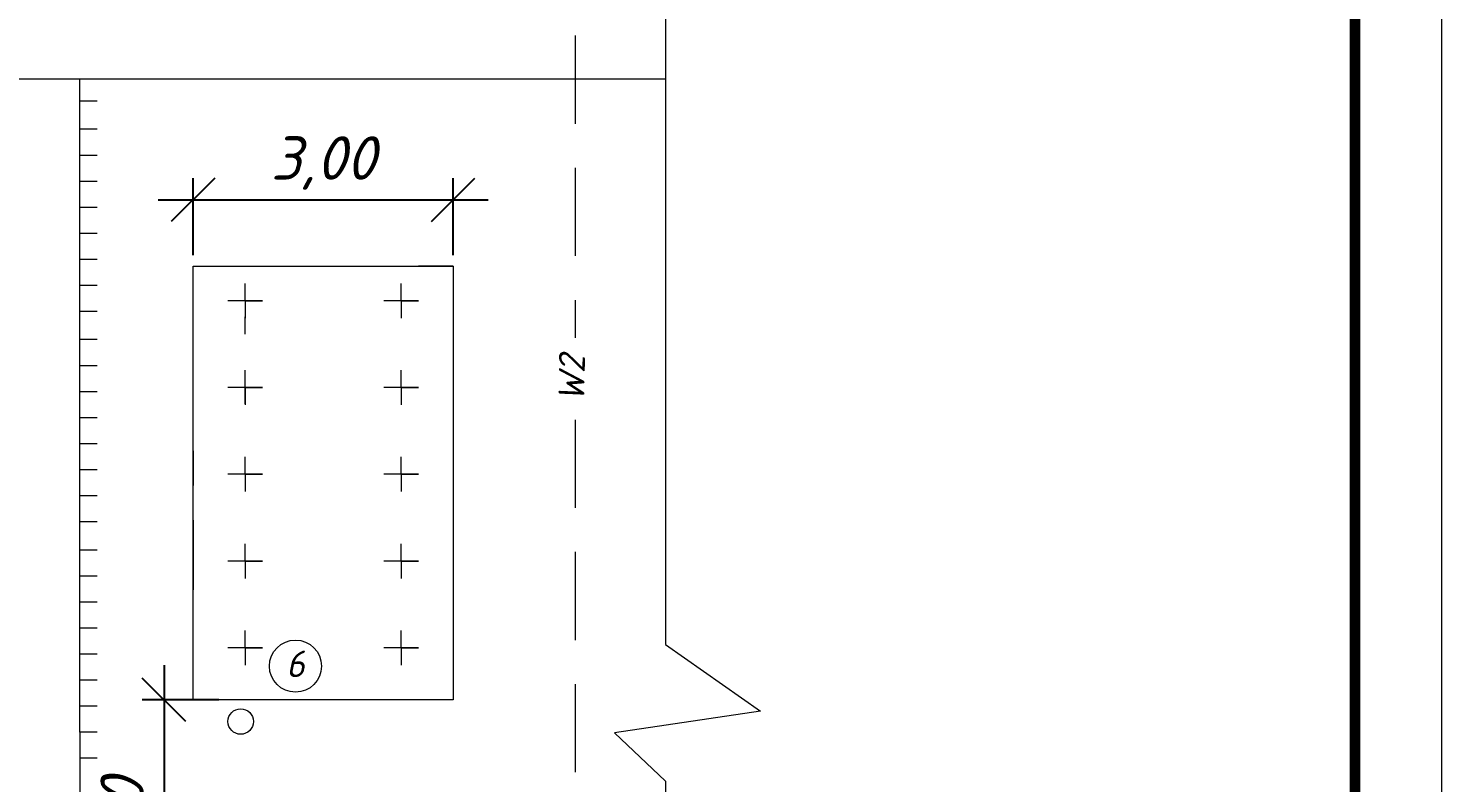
# Model space of a CAD drawing. Header units: millimetres. Extents: x 27137 to 30937, y -4667 to -569.
# Drawn here: x 29086.9 to 29168.4, y -4011.9 to -3968.4 of the extents above; entities that cross this region are included whole.
import ezdxf

# ---------------------------------------------------------------- set-up
doc = ezdxf.new("R2010")
doc.units = ezdxf.units.MM
doc.header["$LTSCALE"] = 0.4
doc.linetypes.add('штриховаяX2', pattern=[38.1, 25.4, -12.7])
doc.styles.add('Isocpeur', font='isocpeui.ttf', dxfattribs={"height": 2.5})
doc.styles.get("Standard").update_dxf_attribs({"font": 'isocpeui.ttf', "height": 2.5})
doc.dimstyles.new('06', dxfattribs={"dimtxt": 2.5, "dimasz": 2.5, "dimexe": 1.25, "dimexo": 0.625, "dimtad": 1, "dimdec": 0, "dimlfac": 200, "dimtxsty": 'Standard', "dimblk": 'OBLIQUE', "dimcen": 2.5, "dimdle": 2, "dimadec": 0, "dimazin": 0, "dimtfac": 1, "dimtdec": 0, "dimtmove": 0, "dimatfit": 3, "dimldrblk": 'OBLIQUE', "dimfxl": 1, "dimarcsym": 0})

# ---------------------------------------------------------------- blocks, each defined once
blk = doc.blocks.new('_Oblique')
at = {"color": 0, "linetype": 'ByBlock', "lineweight": -2}
blk.add_line((-0.5, -0.5), (0.5, 0.5), dxfattribs=at)
blk = doc.blocks.new('*D263')
at = {"color": 0, "lineweight": -2, "transparency": 16777216}
for p, q in [((29094.748, -4005.14), (29094.748, -4024.153)), ((29097.91, -4007.14), (29093.498, -4007.14)), ((29097.91, -4022.153), (29093.498, -4022.153))]:
    blk.add_line(p, q, dxfattribs=at)
at = {"layer": 'Defpoints', "color": 0, "transparency": 16777216}
for p in [(29098.535, -4007.14), (29094.748, -4022.153), (29098.535, -4022.153)]:
    blk.add_point(p, dxfattribs=at)
at = {"color": 0, "lineweight": -2, "transparency": 16777216, "xscale": 2.5, "yscale": 2.5, "zscale": 2.5}
for p, rotation in [((29094.748, -4007.14), 90), ((29094.748, -4022.153), 270)]:
    blk.add_blockref('_Oblique', p, dxfattribs=dict(at, rotation=rotation))
at = {"color": 0, "lineweight": 15, "transparency": 16777216, "insert": (29092.623, -4014.647), "char_height": 2.5, "attachment_point": 5, "rotation": 90, "style": 'Isocpeur'}
blk.add_mtext('3,00', dxfattribs=at)
blk = doc.blocks.new('*D333')
at = {"color": 0, "lineweight": -2, "transparency": 16777216}
for p, q in [((29096.419, -3981.515), (29096.419, -3977.075)), ((29111.419, -3981.515), (29111.419, -3977.075)), ((29094.419, -3978.325), (29113.419, -3978.325))]:
    blk.add_line(p, q, dxfattribs=at)
at = {"layer": 'Defpoints', "color": 0, "transparency": 16777216}
for p in [(29111.419, -3978.325), (29096.419, -3982.14), (29111.419, -3982.14)]:
    blk.add_point(p, dxfattribs=at)
at = {"color": 0, "lineweight": -2, "transparency": 16777216, "xscale": 2.5, "yscale": 2.5, "zscale": 2.5, "rotation": 180}
blk.add_blockref('_Oblique', (29096.419, -3978.325), dxfattribs=at)
at = {"color": 0, "lineweight": -2, "transparency": 16777216, "xscale": 2.5, "yscale": 2.5, "zscale": 2.5}
blk.add_blockref('_Oblique', (29111.419, -3978.325), dxfattribs=at)
at = {"color": 0, "lineweight": 15, "transparency": 16777216, "insert": (29103.919, -3976.2), "char_height": 2.5, "attachment_point": 5, "style": 'Isocpeur'}
blk.add_mtext('3,00', dxfattribs=at)

msp = doc.modelspace()

# ---------------------------------------------------------------- linework, layer by layer
at = {"lineweight": 15}
for p, q in [((29123.6429, -3956.4985), (29123.6439, -4003.9529)), ((29123.6432, -3971.3649), (29023.2072, -3971.3671)), ((29090.8982, -3972.6319), (29089.8982, -3972.6319)), ((29090.8982, -3972.6319), (29089.8982, -3972.6319)), ((29090.8982, -3972.6319), (29089.8982, -3972.6319)), ((29090.8982, -3972.6319), (29089.8982, -3972.6319)), ((29090.8982, -3972.6319), (29089.8982, -3972.6319)), ((29090.8982, -3972.6319), (29089.8982, -3972.6319)), ((29090.8982, -3972.6319), (29089.8982, -3972.6319)), ((29090.8982, -3972.6319), (29089.8982, -3972.6319)), ((29090.8982, -3972.6319), (29089.8982, -3972.6319)), ((29090.8982, -3972.6319), (29089.8982, -3972.6319)), ((29090.8982, -3972.6319), (29089.8982, -3972.6319)), ((29090.8982, -3972.6319), (29089.8982, -3972.6319)), ((29090.8982, -3972.6319), (29089.8982, -3972.6319)), ((29090.8982, -3972.6319), (29089.8982, -3972.6319)), ((29090.8982, -3972.6319), (29089.8982, -3972.6319)), ((29090.8982, -3972.6319), (29089.8982, -3972.6319)), ((29090.8982, -3972.6319), (29089.8982, -3972.6319)), ((29090.8982, -3972.6319), (29089.8982, -3972.6319)), ((29090.8982, -3972.6319), (29089.8982, -3972.6319)), ((29090.8982, -3972.6319), (29089.8982, -3972.6319)), ((29090.8982, -3972.6319), (29089.8982, -3972.6319)), ((29090.8982, -3972.6319), (29089.8982, -3972.6319)), ((29090.8982, -3972.6319), (29089.8982, -3972.6319)), ((29090.8982, -3972.6319), (29089.8982, -3972.6319)), ((29090.8982, -3972.6319), (29089.8982, -3972.6319)), ((29090.8982, -3974.2557), (29089.8982, -3974.2557)), ((29090.8982, -3974.2557), (29089.8982, -3974.2557)), ((29090.8982, -3974.2557), (29089.8982, -3974.2557)), ((29090.8982, -3974.2557), (29089.8982, -3974.2557)), ((29090.8982, -3974.2557), (29089.8982, -3974.2557)), ((29090.8982, -3974.2557), (29089.8982, -3974.2557)), ((29090.8982, -3974.2557), (29089.8982, -3974.2557)), ((29090.8982, -3974.2557), (29089.8982, -3974.2557)), ((29090.8982, -3974.2557), (29089.8982, -3974.2557)), ((29090.8982, -3974.2557), (29089.8982, -3974.2557)), ((29090.8982, -3974.2557), (29089.8982, -3974.2557)), ((29090.8982, -3974.2557), (29089.8982, -3974.2557)), ((29090.8982, -3974.2557), (29089.8982, -3974.2557)), ((29090.8982, -3974.2557), (29089.8982, -3974.2557)), ((29090.8982, -3974.2557), (29089.8982, -3974.2557)), ((29090.8982, -3974.2557), (29089.8982, -3974.2557)), ((29090.8982, -3974.2557), (29089.8982, -3974.2557)), ((29090.8982, -3974.2557), (29089.8982, -3974.2557)), ((29090.8982, -3974.2557), (29089.8982, -3974.2557)), ((29090.8982, -3974.2557), (29089.8982, -3974.2557)), ((29090.8982, -3974.2557), (29089.8982, -3974.2557)), ((29090.8982, -3974.2557), (29089.8982, -3974.2557)), ((29090.8982, -3974.2557), (29089.8982, -3974.2557)), ((29090.8982, -3974.2557), (29089.8982, -3974.2557)), ((29090.8982, -3974.2557), (29089.8982, -3974.2557)), ((29090.8982, -3975.7557), (29089.8982, -3975.7557)), ((29090.8982, -3975.7557), (29089.8982, -3975.7557)), ((29090.8982, -3975.7557), (29089.8982, -3975.7557)), ((29090.8982, -3975.7557), (29089.8982, -3975.7557)), ((29090.8982, -3975.7557), (29089.8982, -3975.7557)), ((29090.8982, -3975.7557), (29089.8982, -3975.7557)), ((29090.8982, -3975.7557), (29089.8982, -3975.7557)), ((29090.8982, -3975.7557), (29089.8982, -3975.7557)), ((29090.8982, -3975.7557), (29089.8982, -3975.7557)), ((29090.8982, -3975.7557), (29089.8982, -3975.7557)), ((29090.8982, -3975.7557), (29089.8982, -3975.7557)), ((29090.8982, -3975.7557), (29089.8982, -3975.7557)), ((29090.8982, -3975.7557), (29089.8982, -3975.7557)), ((29090.8982, -3975.7557), (29089.8982, -3975.7557)), ((29090.8982, -3975.7557), (29089.8982, -3975.7557)), ((29090.8982, -3975.7557), (29089.8982, -3975.7557)), ((29090.8982, -3975.7557), (29089.8982, -3975.7557)), ((29090.8982, -3977.2557), (29089.8982, -3977.2557)), ((29090.8982, -3977.2557), (29089.8982, -3977.2557)), ((29090.8982, -3977.2557), (29089.8982, -3977.2557)), ((29090.8982, -3977.2557), (29089.8982, -3977.2557)), ((29090.8982, -3977.2557), (29089.8982, -3977.2557)), ((29090.8982, -3977.2557), (29089.8982, -3977.2557)), ((29090.8982, -3977.2557), (29089.8982, -3977.2557)), ((29090.8982, -3977.2557), (29089.8982, -3977.2557)), ((29090.8982, -3977.2557), (29089.8982, -3977.2557)), ((29090.8982, -3977.2557), (29089.8982, -3977.2557)), ((29090.8982, -3977.2557), (29089.8982, -3977.2557)), ((29090.8982, -3978.7557), (29089.8982, -3978.7557)), ((29090.8982, -3978.7557), (29089.8982, -3978.7557)), ((29090.8982, -3978.7557), (29089.8982, -3978.7557)), ((29090.8982, -3978.7557), (29089.8982, -3978.7557)), ((29090.8982, -3978.7557), (29089.8982, -3978.7557)), ((29090.8982, -3978.7557), (29089.8982, -3978.7557)), ((29090.8982, -3978.7557), (29089.8982, -3978.7557)), ((29090.8982, -3978.7557), (29089.8982, -3978.7557)), ((29090.8982, -3978.7557), (29089.8982, -3978.7557)), ((29090.8982, -3978.7557), (29089.8982, -3978.7557)), ((29090.8982, -3978.7557), (29089.8982, -3978.7557)), ((29090.8982, -3978.7557), (29089.8982, -3978.7557)), ((29090.8982, -3978.7557), (29089.8982, -3978.7557)), ((29090.8982, -3980.2557), (29089.8982, -3980.2557)), ((29090.8982, -3980.2557), (29089.8982, -3980.2557)), ((29090.8982, -3980.2557), (29089.8982, -3980.2557)), ((29090.8982, -3980.2557), (29089.8982, -3980.2557)), ((29090.8982, -3980.2557), (29089.8982, -3980.2557)), ((29090.8982, -3980.2557), (29089.8982, -3980.2557)), ((29090.8982, -3980.2557), (29089.8982, -3980.2557)), ((29090.8982, -3980.2557), (29089.8982, -3980.2557)), ((29090.8982, -3980.2557), (29089.8982, -3980.2557)), ((29090.8982, -3980.2557), (29089.8982, -3980.2557)), ((29090.8982, -3980.2557), (29089.8982, -3980.2557)), ((29090.8982, -3980.2557), (29089.8982, -3980.2557)), ((29090.8982, -3980.2557), (29089.8982, -3980.2557)), ((29090.8982, -3980.2557), (29089.8982, -3980.2557)), ((29090.8982, -3980.2557), (29089.8982, -3980.2557)), ((29090.8982, -3980.2557), (29089.8982, -3980.2557)), ((29090.8982, -3980.2557), (29089.8982, -3980.2557)), ((29090.8982, -3981.7557), (29089.8982, -3981.7557)), ((29090.8982, -3981.7557), (29089.8982, -3981.7557)), ((29090.8982, -3981.7557), (29089.8982, -3981.7557)), ((29090.8982, -3981.7557), (29089.8982, -3981.7557)), ((29090.8982, -3981.7557), (29089.8982, -3981.7557)), ((29090.8982, -3981.7557), (29089.8982, -3981.7557)), ((29090.8982, -3981.7557), (29089.8982, -3981.7557)), ((29090.8982, -3981.7557), (29089.8982, -3981.7557)), ((29090.8982, -3981.7557), (29089.8982, -3981.7557)), ((29090.8982, -3981.7557), (29089.8982, -3981.7557)), ((29090.8982, -3981.7557), (29089.8982, -3981.7557)), ((29096.419, -4007.1404), (29096.419, -3982.1404)), ((29096.419, -3982.1404), (29111.419, -3982.1404)), ((29096.419, -4007.1404), (29096.419, -3982.1404)), ((29096.419, -3982.1404), (29111.419, -3982.1404)), ((29111.419, -3982.1404), (29109.419, -3982.1404)), ((29111.419, -3982.1404), (29111.419, -4007.1404)), ((29111.419, -3982.1404), (29111.419, -4007.1404)), ((29090.8982, -3983.2557), (29089.8982, -3983.2557)), ((29090.8982, -3983.2557), (29089.8982, -3983.2557)), ((29090.8982, -3983.2557), (29089.8982, -3983.2557)), ((29090.8982, -3983.2557), (29089.8982, -3983.2557)), ((29090.8982, -3983.2557), (29089.8982, -3983.2557)), ((29090.8982, -3983.2557), (29089.8982, -3983.2557)), ((29090.8982, -3983.2557), (29089.8982, -3983.2557)), ((29090.8982, -3983.2557), (29089.8982, -3983.2557)), ((29090.8982, -3983.2557), (29089.8982, -3983.2557)), ((29090.8982, -3983.2557), (29089.8982, -3983.2557)), ((29090.8982, -3983.2557), (29089.8982, -3983.2557)), ((29090.8982, -3983.2557), (29089.8982, -3983.2557)), ((29090.8982, -3983.2557), (29089.8982, -3983.2557)), ((29090.8982, -3983.2557), (29089.8982, -3983.2557)), ((29090.8982, -3983.2557), (29089.8982, -3983.2557)), ((29090.8982, -3983.2557), (29089.8982, -3983.2557)), ((29090.8982, -3983.2557), (29089.8982, -3983.2557)), ((29090.8982, -3983.2557), (29089.8982, -3983.2557)), ((29090.8982, -3983.2557), (29089.8982, -3983.2557)), ((29090.8982, -3983.2557), (29089.8982, -3983.2557)), ((29090.8982, -3983.2557), (29089.8982, -3983.2557)), ((29099.419, -3984.1404), (29099.419, -3983.1404)), ((29108.419, -3984.1404), (29108.419, -3983.1404)), ((29090.8982, -3984.7557), (29089.8982, -3984.7557)), ((29090.8982, -3984.7557), (29089.8982, -3984.7557)), ((29090.8982, -3984.7557), (29089.8982, -3984.7557)), ((29090.8982, -3984.7557), (29089.8982, -3984.7557)), ((29090.8982, -3984.7557), (29089.8982, -3984.7557)), ((29090.8982, -3984.7557), (29089.8982, -3984.7557)), ((29090.8982, -3984.7557), (29089.8982, -3984.7557)), ((29090.8982, -3984.7557), (29089.8982, -3984.7557)), ((29090.8982, -3984.7557), (29089.8982, -3984.7557)), ((29090.8982, -3984.7557), (29089.8982, -3984.7557)), ((29090.8982, -3984.7557), (29089.8982, -3984.7557)), ((29090.8982, -3984.7557), (29089.8982, -3984.7557)), ((29090.8982, -3984.7557), (29089.8982, -3984.7557)), ((29090.8982, -3984.7557), (29089.8982, -3984.7557)), ((29090.8982, -3984.7557), (29089.8982, -3984.7557)), ((29090.8982, -3984.7557), (29089.8982, -3984.7557)), ((29090.8982, -3984.7557), (29089.8982, -3984.7557)), ((29090.8982, -3984.7557), (29089.8982, -3984.7557)), ((29090.8982, -3984.7557), (29089.8982, -3984.7557)), ((29090.8982, -3984.7557), (29089.8982, -3984.7557)), ((29090.8982, -3984.7557), (29089.8982, -3984.7557)), ((29090.8982, -3984.7557), (29089.8982, -3984.7557)), ((29090.8982, -3984.7557), (29089.8982, -3984.7557)), ((29090.8982, -3984.7557), (29089.8982, -3984.7557)), ((29090.8982, -3984.7557), (29089.8982, -3984.7557)), ((29090.8982, -3984.7557), (29089.8982, -3984.7557)), ((29090.8982, -3984.7557), (29089.8982, -3984.7557)), ((29090.8982, -3984.7557), (29089.8982, -3984.7557)), ((29090.8982, -3984.7557), (29089.8982, -3984.7557)), ((29090.8982, -3984.7557), (29089.8982, -3984.7557)), ((29090.8982, -3984.7557), (29089.8982, -3984.7557)), ((29090.8982, -3984.7557), (29089.8982, -3984.7557)), ((29090.8982, -3984.7557), (29089.8982, -3984.7557)), ((29090.8982, -3984.7557), (29089.8982, -3984.7557)), ((29090.8982, -3984.7557), (29089.8982, -3984.7557)), ((29090.8982, -3984.7557), (29089.8982, -3984.7557)), ((29090.8982, -3984.7557), (29089.8982, -3984.7557)), ((29090.8982, -3984.7557), (29089.8982, -3984.7557)), ((29090.8982, -3984.7557), (29089.8982, -3984.7557)), ((29090.8982, -3984.7557), (29089.8982, -3984.7557)), ((29090.8982, -3984.7557), (29089.8982, -3984.7557)), ((29090.8982, -3984.7557), (29089.8982, -3984.7557)), ((29090.8982, -3984.7557), (29089.8982, -3984.7557)), ((29090.8982, -3984.7557), (29089.8982, -3984.7557)), ((29090.8982, -3984.7557), (29089.8982, -3984.7557)), ((29090.8982, -3984.7557), (29089.8982, -3984.7557)), ((29090.8982, -3984.7557), (29089.8982, -3984.7557)), ((29090.8982, -3984.7557), (29089.8982, -3984.7557)), ((29090.8982, -3984.7557), (29089.8982, -3984.7557)), ((29090.8982, -3984.7557), (29089.8982, -3984.7557)), ((29090.8982, -3984.7557), (29089.8982, -3984.7557)), ((29090.8982, -3984.7557), (29089.8982, -3984.7557)), ((29090.8982, -3984.7557), (29089.8982, -3984.7557)), ((29090.8982, -3984.7557), (29089.8982, -3984.7557)), ((29090.8982, -3984.7557), (29089.8982, -3984.7557)), ((29090.8982, -3984.7557), (29089.8982, -3984.7557)), ((29090.8982, -3984.7557), (29089.8982, -3984.7557)), ((29090.8982, -3984.7557), (29089.8982, -3984.7557)), ((29090.8982, -3984.7557), (29089.8982, -3984.7557)), ((29090.8982, -3984.7557), (29089.8982, -3984.7557)), ((29090.8982, -3984.7557), (29089.8982, -3984.7557)), ((29090.8982, -3984.7557), (29089.8982, -3984.7557)), ((29090.8982, -3984.7557), (29089.8982, -3984.7557)), ((29090.8982, -3984.7557), (29089.8982, -3984.7557)), ((29090.8982, -3984.7557), (29089.8982, -3984.7557)), ((29090.8982, -3984.7557), (29089.8982, -3984.7557)), ((29090.8982, -3984.7557), (29089.8982, -3984.7557)), ((29099.419, -3984.1404), (29098.419, -3984.1404)), ((29099.419, -3984.1404), (29099.419, -3984.6033)), ((29099.419, -3984.1404), (29100.419, -3984.1404)), ((29100.419, -3984.1404), (29099.419, -3984.1404)), ((29099.419, -3984.1404), (29099.419, -3985.1404)), ((29108.419, -3984.1404), (29107.419, -3984.1404)), ((29108.419, -3984.1404), (29109.419, -3984.1404)), ((29109.419, -3984.1404), (29108.419, -3984.1404)), ((29108.419, -3984.1404), (29108.419, -3985.1404)), ((29099.419, -3986.0695), (29099.419, -3985.0695)), ((29099.419, -3986.0695), (29099.419, -3985.0695)), ((29099.419, -3986.0695), (29099.419, -3985.0695)), ((29090.8982, -3986.3796), (29089.8982, -3986.3796)), ((29090.8982, -3986.3796), (29089.8982, -3986.3796)), ((29090.8982, -3986.3796), (29089.8982, -3986.3796)), ((29090.8982, -3986.3796), (29089.8982, -3986.3796)), ((29090.8982, -3986.3796), (29089.8982, -3986.3796)), ((29090.8982, -3986.3796), (29089.8982, -3986.3796)), ((29090.8982, -3986.3796), (29089.8982, -3986.3796)), ((29090.8982, -3986.3796), (29089.8982, -3986.3796)), ((29090.8982, -3986.3796), (29089.8982, -3986.3796)), ((29090.8982, -3986.3796), (29089.8982, -3986.3796)), ((29090.8982, -3986.3796), (29089.8982, -3986.3796)), ((29090.8982, -3986.3796), (29089.8982, -3986.3796)), ((29090.8982, -3986.3796), (29089.8982, -3986.3796)), ((29090.8982, -3986.3796), (29089.8982, -3986.3796)), ((29090.8982, -3986.3796), (29089.8982, -3986.3796)), ((29090.8982, -3986.3796), (29089.8982, -3986.3796)), ((29090.8982, -3986.3796), (29089.8982, -3986.3796)), ((29090.8982, -3986.3796), (29089.8982, -3986.3796)), ((29090.8982, -3986.3796), (29089.8982, -3986.3796)), ((29090.8982, -3986.3796), (29089.8982, -3986.3796)), ((29090.8982, -3986.3796), (29089.8982, -3986.3796)), ((29090.8982, -3986.3796), (29089.8982, -3986.3796)), ((29090.8982, -3986.3796), (29089.8982, -3986.3796)), ((29090.8982, -3986.3796), (29089.8982, -3986.3796)), ((29090.8982, -3986.3796), (29089.8982, -3986.3796)), ((29090.8982, -3987.8796), (29089.8982, -3987.8796)), ((29090.8982, -3987.8796), (29089.8982, -3987.8796)), ((29090.8982, -3987.8796), (29089.8982, -3987.8796)), ((29090.8982, -3987.8796), (29089.8982, -3987.8796)), ((29090.8982, -3987.8796), (29089.8982, -3987.8796)), ((29090.8982, -3987.8796), (29089.8982, -3987.8796)), ((29090.8982, -3987.8796), (29089.8982, -3987.8796)), ((29090.8982, -3987.8796), (29089.8982, -3987.8796)), ((29090.8982, -3987.8796), (29089.8982, -3987.8796)), ((29090.8982, -3987.8796), (29089.8982, -3987.8796)), ((29090.8982, -3987.8796), (29089.8982, -3987.8796)), ((29090.8982, -3987.8796), (29089.8982, -3987.8796)), ((29090.8982, -3987.8796), (29089.8982, -3987.8796)), ((29090.8982, -3987.8796), (29089.8982, -3987.8796)), ((29090.8982, -3987.8796), (29089.8982, -3987.8796)), ((29090.8982, -3987.8796), (29089.8982, -3987.8796)), ((29090.8982, -3987.8796), (29089.8982, -3987.8796)), ((29099.419, -3989.1404), (29099.419, -3988.1404)), ((29108.419, -3989.1404), (29108.419, -3988.1404)), ((29090.8982, -3989.3796), (29089.8982, -3989.3796)), ((29090.8982, -3989.3796), (29089.8982, -3989.3796)), ((29090.8982, -3989.3796), (29089.8982, -3989.3796)), ((29090.8982, -3989.3796), (29089.8982, -3989.3796)), ((29090.8982, -3989.3796), (29089.8982, -3989.3796)), ((29090.8982, -3989.3796), (29089.8982, -3989.3796)), ((29090.8982, -3989.3796), (29089.8982, -3989.3796)), ((29090.8982, -3989.3796), (29089.8982, -3989.3796)), ((29090.8982, -3989.3796), (29089.8982, -3989.3796)), ((29090.8982, -3989.3796), (29089.8982, -3989.3796)), ((29090.8982, -3989.3796), (29089.8982, -3989.3796)), ((29099.419, -3989.1404), (29098.419, -3989.1404)), ((29099.419, -3989.1404), (29099.1087, -3989.1404)), ((29099.419, -3990.0695), (29099.419, -3989.0695)), ((29099.419, -3990.0695), (29099.419, -3989.0695)), ((29099.419, -3990.0695), (29099.419, -3989.0695)), ((29099.419, -3989.1404), (29100.419, -3989.1404)), ((29100.419, -3989.1404), (29099.419, -3989.1404)), ((29099.419, -3989.1404), (29099.419, -3990.1404)), ((29108.419, -3989.1404), (29107.419, -3989.1404)), ((29108.419, -3989.1404), (29108.1087, -3989.1404)), ((29108.419, -3989.1404), (29109.419, -3989.1404)), ((29109.419, -3989.1404), (29108.419, -3989.1404)), ((29108.419, -3989.1404), (29108.419, -3990.1404)), ((29090.8982, -3990.8796), (29089.8982, -3990.8796)), ((29090.8982, -3990.8796), (29089.8982, -3990.8796)), ((29090.8982, -3990.8796), (29089.8982, -3990.8796)), ((29090.8982, -3990.8796), (29089.8982, -3990.8796)), ((29090.8982, -3990.8796), (29089.8982, -3990.8796)), ((29090.8982, -3990.8796), (29089.8982, -3990.8796)), ((29090.8982, -3990.8796), (29089.8982, -3990.8796)), ((29090.8982, -3990.8796), (29089.8982, -3990.8796)), ((29090.8982, -3990.8796), (29089.8982, -3990.8796)), ((29090.8982, -3990.8796), (29089.8982, -3990.8796)), ((29090.8982, -3990.8796), (29089.8982, -3990.8796)), ((29090.8982, -3990.8796), (29089.8982, -3990.8796)), ((29090.8982, -3990.8796), (29089.8982, -3990.8796)), ((29090.8982, -3992.3796), (29089.8982, -3992.3796)), ((29090.8982, -3992.3796), (29089.8982, -3992.3796)), ((29090.8982, -3992.3796), (29089.8982, -3992.3796)), ((29090.8982, -3992.3796), (29089.8982, -3992.3796)), ((29090.8982, -3992.3796), (29089.8982, -3992.3796)), ((29090.8982, -3992.3796), (29089.8982, -3992.3796)), ((29090.8982, -3992.3796), (29089.8982, -3992.3796)), ((29090.8982, -3992.3796), (29089.8982, -3992.3796)), ((29090.8982, -3992.3796), (29089.8982, -3992.3796)), ((29090.8982, -3992.3796), (29089.8982, -3992.3796)), ((29090.8982, -3992.3796), (29089.8982, -3992.3796)), ((29090.8982, -3992.3796), (29089.8982, -3992.3796)), ((29090.8982, -3992.3796), (29089.8982, -3992.3796)), ((29090.8982, -3992.3796), (29089.8982, -3992.3796)), ((29090.8982, -3992.3796), (29089.8982, -3992.3796)), ((29090.8982, -3992.3796), (29089.8982, -3992.3796)), ((29090.8982, -3992.3796), (29089.8982, -3992.3796)), ((29096.419, -3992.7927), (29096.419, -3994.7927)), ((29099.419, -3994.1404), (29099.419, -3993.1404)), ((29108.419, -3994.1404), (29108.419, -3993.1404)), ((29090.8982, -3993.8796), (29089.8982, -3993.8796)), ((29090.8982, -3993.8796), (29089.8982, -3993.8796)), ((29090.8982, -3993.8796), (29089.8982, -3993.8796)), ((29090.8982, -3993.8796), (29089.8982, -3993.8796)), ((29090.8982, -3993.8796), (29089.8982, -3993.8796)), ((29090.8982, -3993.8796), (29089.8982, -3993.8796)), ((29090.8982, -3993.8796), (29089.8982, -3993.8796)), ((29090.8982, -3993.8796), (29089.8982, -3993.8796)), ((29090.8982, -3993.8796), (29089.8982, -3993.8796)), ((29090.8982, -3993.8796), (29089.8982, -3993.8796)), ((29090.8982, -3993.8796), (29089.8982, -3993.8796)), ((29099.419, -3994.1404), (29098.419, -3994.1404)), ((29099.419, -3994.1404), (29099.419, -3994.6033)), ((29099.419, -3994.1404), (29100.419, -3994.1404)), ((29100.419, -3994.1404), (29099.419, -3994.1404)), ((29099.419, -3994.1404), (29099.419, -3995.1404)), ((29108.419, -3994.1404), (29107.419, -3994.1404)), ((29108.419, -3994.1404), (29108.419, -3994.6033)), ((29108.419, -3994.1404), (29109.419, -3994.1404)), ((29109.419, -3994.1404), (29108.419, -3994.1404)), ((29108.419, -3994.1404), (29108.419, -3995.1404)), ((29090.8982, -3995.3796), (29089.8982, -3995.3796)), ((29090.8982, -3995.3796), (29089.8982, -3995.3796)), ((29090.8982, -3995.3796), (29089.8982, -3995.3796)), ((29090.8982, -3995.3796), (29089.8982, -3995.3796)), ((29090.8982, -3995.3796), (29089.8982, -3995.3796)), ((29090.8982, -3995.3796), (29089.8982, -3995.3796)), ((29090.8982, -3995.3796), (29089.8982, -3995.3796)), ((29090.8982, -3995.3796), (29089.8982, -3995.3796)), ((29090.8982, -3995.3796), (29089.8982, -3995.3796)), ((29090.8982, -3995.3796), (29089.8982, -3995.3796)), ((29090.8982, -3995.3796), (29089.8982, -3995.3796)), ((29090.8982, -3995.3796), (29089.8982, -3995.3796)), ((29090.8982, -3995.3796), (29089.8982, -3995.3796)), ((29090.8982, -3995.3796), (29089.8982, -3995.3796)), ((29090.8982, -3995.3796), (29089.8982, -3995.3796)), ((29090.8982, -3995.3796), (29089.8982, -3995.3796)), ((29090.8982, -3995.3796), (29089.8982, -3995.3796)), ((29090.8982, -3995.3796), (29089.8982, -3995.3796)), ((29090.8982, -3995.3796), (29089.8982, -3995.3796)), ((29090.8982, -3995.3796), (29089.8982, -3995.3796)), ((29090.8982, -3995.3796), (29089.8982, -3995.3796)), ((29090.8982, -3996.8796), (29089.8982, -3996.8796)), ((29090.8982, -3996.8796), (29089.8982, -3996.8796)), ((29090.8982, -3996.8796), (29089.8982, -3996.8796)), ((29090.8982, -3996.8796), (29089.8982, -3996.8796)), ((29090.8982, -3996.8796), (29089.8982, -3996.8796)), ((29090.8982, -3996.8796), (29089.8982, -3996.8796)), ((29090.8982, -3996.8796), (29089.8982, -3996.8796)), ((29090.8982, -3996.8796), (29089.8982, -3996.8796)), ((29090.8982, -3996.8796), (29089.8982, -3996.8796)), ((29090.8982, -3996.8796), (29089.8982, -3996.8796)), ((29090.8982, -3996.8796), (29089.8982, -3996.8796)), ((29090.8982, -3996.8796), (29089.8982, -3996.8796)), ((29090.8982, -3996.8796), (29089.8982, -3996.8796)), ((29090.8982, -3996.8796), (29089.8982, -3996.8796)), ((29090.8982, -3996.8796), (29089.8982, -3996.8796)), ((29090.8982, -3996.8796), (29089.8982, -3996.8796)), ((29090.8982, -3996.8796), (29089.8982, -3996.8796)), ((29090.8982, -3996.8796), (29089.8982, -3996.8796)), ((29090.8982, -3996.8796), (29089.8982, -3996.8796)), ((29090.8982, -3996.8796), (29089.8982, -3996.8796)), ((29090.8982, -3996.8796), (29089.8982, -3996.8796)), ((29090.8982, -3996.8796), (29089.8982, -3996.8796)), ((29090.8982, -3996.8796), (29089.8982, -3996.8796)), ((29090.8982, -3996.8796), (29089.8982, -3996.8796)), ((29090.8982, -3996.8796), (29089.8982, -3996.8796)), ((29090.8982, -3996.8796), (29089.8982, -3996.8796)), ((29090.8982, -3996.8796), (29089.8982, -3996.8796)), ((29090.8982, -3996.8796), (29089.8982, -3996.8796)), ((29090.8982, -3996.8796), (29089.8982, -3996.8796)), ((29090.8982, -3996.8796), (29089.8982, -3996.8796)), ((29090.8982, -3996.8796), (29089.8982, -3996.8796)), ((29090.8982, -3996.8796), (29089.8982, -3996.8796)), ((29090.8982, -3996.8796), (29089.8982, -3996.8796)), ((29090.8982, -3996.8796), (29089.8982, -3996.8796)), ((29090.8982, -3996.8796), (29089.8982, -3996.8796)), ((29090.8982, -3996.8796), (29089.8982, -3996.8796)), ((29090.8982, -3996.8796), (29089.8982, -3996.8796)), ((29090.8982, -3996.8796), (29089.8982, -3996.8796)), ((29090.8982, -3996.8796), (29089.8982, -3996.8796)), ((29090.8982, -3996.8796), (29089.8982, -3996.8796)), ((29090.8982, -3996.8796), (29089.8982, -3996.8796)), ((29090.8982, -3996.8796), (29089.8982, -3996.8796)), ((29090.8982, -3996.8796), (29089.8982, -3996.8796)), ((29090.8982, -3996.8796), (29089.8982, -3996.8796)), ((29090.8982, -3996.8796), (29089.8982, -3996.8796)), ((29090.8982, -3996.8796), (29089.8982, -3996.8796)), ((29090.8982, -3996.8796), (29089.8982, -3996.8796)), ((29090.8982, -3996.8796), (29089.8982, -3996.8796)), ((29090.8982, -3996.8796), (29089.8982, -3996.8796)), ((29090.8982, -3996.8796), (29089.8982, -3996.8796)), ((29090.8982, -3996.8796), (29089.8982, -3996.8796)), ((29090.8982, -3996.8796), (29089.8982, -3996.8796)), ((29090.8982, -3996.8796), (29089.8982, -3996.8796)), ((29090.8982, -3996.8796), (29089.8982, -3996.8796)), ((29090.8982, -3996.8796), (29089.8982, -3996.8796)), ((29090.8982, -3996.8796), (29089.8982, -3996.8796)), ((29090.8982, -3996.8796), (29089.8982, -3996.8796)), ((29090.8982, -3996.8796), (29089.8982, -3996.8796)), ((29090.8982, -3996.8796), (29089.8982, -3996.8796)), ((29090.8982, -3996.8796), (29089.8982, -3996.8796)), ((29090.8982, -3996.8796), (29089.8982, -3996.8796)), ((29090.8982, -3996.8796), (29089.8982, -3996.8796)), ((29090.8982, -3996.8796), (29089.8982, -3996.8796)), ((29090.8982, -3996.8796), (29089.8982, -3996.8796)), ((29090.8982, -3996.8796), (29089.8982, -3996.8796)), ((29090.8982, -3996.8796), (29089.8982, -3996.8796)), ((29090.8982, -3996.8796), (29089.8982, -3996.8796)), ((29096.419, -3996.7927), (29096.419, -4000.7927)), ((29090.8982, -3998.5035), (29089.8982, -3998.5035)), ((29090.8982, -3998.5035), (29089.8982, -3998.5035)), ((29090.8982, -3998.5035), (29089.8982, -3998.5035)), ((29090.8982, -3998.5035), (29089.8982, -3998.5035)), ((29090.8982, -3998.5035), (29089.8982, -3998.5035)), ((29090.8982, -3998.5035), (29089.8982, -3998.5035)), ((29090.8982, -3998.5035), (29089.8982, -3998.5035)), ((29090.8982, -3998.5035), (29089.8982, -3998.5035)), ((29090.8982, -3998.5035), (29089.8982, -3998.5035)), ((29090.8982, -3998.5035), (29089.8982, -3998.5035)), ((29090.8982, -3998.5035), (29089.8982, -3998.5035)), ((29090.8982, -3998.5035), (29089.8982, -3998.5035)), ((29090.8982, -3998.5035), (29089.8982, -3998.5035)), ((29090.8982, -3998.5035), (29089.8982, -3998.5035)), ((29090.8982, -3998.5035), (29089.8982, -3998.5035)), ((29090.8982, -3998.5035), (29089.8982, -3998.5035)), ((29090.8982, -3998.5035), (29089.8982, -3998.5035)), ((29090.8982, -3998.5035), (29089.8982, -3998.5035)), ((29090.8982, -3998.5035), (29089.8982, -3998.5035)), ((29090.8982, -3998.5035), (29089.8982, -3998.5035)), ((29090.8982, -3998.5035), (29089.8982, -3998.5035)), ((29090.8982, -3998.5035), (29089.8982, -3998.5035)), ((29090.8982, -3998.5035), (29089.8982, -3998.5035)), ((29090.8982, -3998.5035), (29089.8982, -3998.5035)), ((29090.8982, -3998.5035), (29089.8982, -3998.5035)), ((29099.419, -3999.1404), (29099.419, -3998.1404)), ((29108.419, -3999.1404), (29108.419, -3998.1404)), ((29099.419, -3999.1404), (29098.419, -3999.1404)), ((29099.419, -3999.1404), (29099.1087, -3999.1404)), ((29099.419, -3999.1404), (29099.419, -3999.1404)), ((29099.419, -3999.1404), (29100.419, -3999.1404)), ((29100.419, -3999.1404), (29099.419, -3999.1404)), ((29099.419, -3999.1404), (29099.419, -4000.1404)), ((29108.419, -3999.1404), (29107.419, -3999.1404)), ((29108.419, -3999.1404), (29108.1087, -3999.1404)), ((29108.419, -3999.1404), (29108.419, -3999.1404)), ((29108.419, -3999.1404), (29109.419, -3999.1404)), ((29109.419, -3999.1404), (29108.419, -3999.1404)), ((29108.419, -3999.1404), (29108.419, -4000.1404)), ((29090.8982, -4000.0035), (29089.8982, -4000.0035)), ((29090.8982, -4000.0035), (29089.8982, -4000.0035)), ((29090.8982, -4000.0035), (29089.8982, -4000.0035)), ((29090.8982, -4000.0035), (29089.8982, -4000.0035)), ((29090.8982, -4000.0035), (29089.8982, -4000.0035)), ((29090.8982, -4000.0035), (29089.8982, -4000.0035)), ((29090.8982, -4000.0035), (29089.8982, -4000.0035)), ((29090.8982, -4000.0035), (29089.8982, -4000.0035)), ((29090.8982, -4000.0035), (29089.8982, -4000.0035)), ((29090.8982, -4000.0035), (29089.8982, -4000.0035)), ((29090.8982, -4000.0035), (29089.8982, -4000.0035)), ((29090.8982, -4000.0035), (29089.8982, -4000.0035)), ((29090.8982, -4000.0035), (29089.8982, -4000.0035)), ((29090.8982, -4000.0035), (29089.8982, -4000.0035)), ((29090.8982, -4000.0035), (29089.8982, -4000.0035)), ((29090.8982, -4000.0035), (29089.8982, -4000.0035)), ((29090.8982, -4000.0035), (29089.8982, -4000.0035)), ((29096.419, -4007.1404), (29096.419, -3999.5312)), ((29090.8982, -4001.5035), (29089.8982, -4001.5035)), ((29090.8982, -4001.5035), (29089.8982, -4001.5035)), ((29090.8982, -4001.5035), (29089.8982, -4001.5035)), ((29090.8982, -4001.5035), (29089.8982, -4001.5035)), ((29090.8982, -4001.5035), (29089.8982, -4001.5035)), ((29090.8982, -4001.5035), (29089.8982, -4001.5035)), ((29090.8982, -4001.5035), (29089.8982, -4001.5035)), ((29090.8982, -4001.5035), (29089.8982, -4001.5035)), ((29090.8982, -4001.5035), (29089.8982, -4001.5035)), ((29090.8982, -4001.5035), (29089.8982, -4001.5035)), ((29090.8982, -4001.5035), (29089.8982, -4001.5035)), ((29090.8982, -4003.0035), (29089.8982, -4003.0035)), ((29090.8982, -4003.0035), (29089.8982, -4003.0035)), ((29090.8982, -4003.0035), (29089.8982, -4003.0035)), ((29090.8982, -4003.0035), (29089.8982, -4003.0035)), ((29090.8982, -4003.0035), (29089.8982, -4003.0035)), ((29090.8982, -4003.0035), (29089.8982, -4003.0035)), ((29090.8982, -4003.0035), (29089.8982, -4003.0035)), ((29090.8982, -4003.0035), (29089.8982, -4003.0035)), ((29090.8982, -4003.0035), (29089.8982, -4003.0035)), ((29090.8982, -4003.0035), (29089.8982, -4003.0035)), ((29090.8982, -4003.0035), (29089.8982, -4003.0035)), ((29090.8982, -4003.0035), (29089.8982, -4003.0035)), ((29090.8982, -4003.0035), (29089.8982, -4003.0035)), ((29099.419, -4004.1404), (29099.419, -4003.1404)), ((29108.419, -4004.1404), (29108.419, -4003.1404)), ((29099.419, -4004.1404), (29098.419, -4004.1404)), ((29099.419, -4004.1404), (29099.419, -4004.1404)), ((29099.419, -4004.1404), (29099.419, -4004.6033)), ((29099.419, -4004.1404), (29100.419, -4004.1404)), ((29100.419, -4004.1404), (29099.419, -4004.1404)), ((29099.419, -4004.1404), (29099.419, -4005.1404)), ((29108.419, -4004.1404), (29107.419, -4004.1404)), ((29108.419, -4004.1404), (29108.419, -4004.1404)), ((29108.419, -4004.1404), (29108.419, -4004.6033)), ((29108.419, -4004.1404), (29109.419, -4004.1404)), ((29109.419, -4004.1404), (29108.419, -4004.1404)), ((29108.419, -4004.1404), (29108.419, -4005.1404)), ((29123.6439, -4003.9529), (29129.1209, -4007.7917)), ((29090.8982, -4004.5035), (29089.8982, -4004.5035)), ((29090.8982, -4004.5035), (29089.8982, -4004.5035)), ((29090.8982, -4004.5035), (29089.8982, -4004.5035)), ((29090.8982, -4004.5035), (29089.8982, -4004.5035)), ((29090.8982, -4004.5035), (29089.8982, -4004.5035)), ((29090.8982, -4004.5035), (29089.8982, -4004.5035)), ((29090.8982, -4004.5035), (29089.8982, -4004.5035)), ((29090.8982, -4004.5035), (29089.8982, -4004.5035)), ((29090.8982, -4004.5035), (29089.8982, -4004.5035)), ((29090.8982, -4004.5035), (29089.8982, -4004.5035)), ((29090.8982, -4004.5035), (29089.8982, -4004.5035)), ((29090.8982, -4004.5035), (29089.8982, -4004.5035)), ((29090.8982, -4004.5035), (29089.8982, -4004.5035)), ((29090.8982, -4004.5035), (29089.8982, -4004.5035)), ((29090.8982, -4004.5035), (29089.8982, -4004.5035)), ((29090.8982, -4004.5035), (29089.8982, -4004.5035)), ((29090.8982, -4004.5035), (29089.8982, -4004.5035)), ((29090.8982, -4006.0035), (29089.8982, -4006.0035)), ((29090.8982, -4006.0035), (29089.8982, -4006.0035)), ((29090.8982, -4006.0035), (29089.8982, -4006.0035)), ((29090.8982, -4006.0035), (29089.8982, -4006.0035)), ((29090.8982, -4006.0035), (29089.8982, -4006.0035)), ((29090.8982, -4006.0035), (29089.8982, -4006.0035)), ((29090.8982, -4006.0035), (29089.8982, -4006.0035)), ((29090.8982, -4006.0035), (29089.8982, -4006.0035)), ((29090.8982, -4006.0035), (29089.8982, -4006.0035)), ((29090.8982, -4006.0035), (29089.8982, -4006.0035)), ((29090.8982, -4006.0035), (29089.8982, -4006.0035)), ((29090.8982, -4007.5035), (29089.8982, -4007.5035)), ((29090.8982, -4007.5035), (29089.8982, -4007.5035)), ((29090.8982, -4007.5035), (29089.8982, -4007.5035)), ((29090.8982, -4007.5035), (29089.8982, -4007.5035)), ((29090.8982, -4007.5035), (29089.8982, -4007.5035)), ((29090.8982, -4007.5035), (29089.8982, -4007.5035)), ((29090.8982, -4007.5035), (29089.8982, -4007.5035)), ((29090.8982, -4007.5035), (29089.8982, -4007.5035)), ((29090.8982, -4007.5035), (29089.8982, -4007.5035)), ((29090.8982, -4007.5035), (29089.8982, -4007.5035)), ((29090.8982, -4007.5035), (29089.8982, -4007.5035)), ((29090.8982, -4007.5035), (29089.8982, -4007.5035)), ((29090.8982, -4007.5035), (29089.8982, -4007.5035)), ((29090.8982, -4007.5035), (29089.8982, -4007.5035)), ((29090.8982, -4007.5035), (29089.8982, -4007.5035)), ((29090.8982, -4007.5035), (29089.8982, -4007.5035)), ((29090.8982, -4007.5035), (29089.8982, -4007.5035)), ((29090.8982, -4007.5035), (29089.8982, -4007.5035)), ((29090.8982, -4007.5035), (29089.8982, -4007.5035)), ((29090.8982, -4007.5035), (29089.8982, -4007.5035)), ((29090.8982, -4007.5035), (29089.8982, -4007.5035)), ((29111.419, -4007.1404), (29096.419, -4007.1404)), ((29089.8982, -4009.0035), (29089.8982, -4008.0035)), ((29089.8982, -4009.0035), (29089.8982, -4008.0035)), ((29129.1209, -4007.7917), (29120.7081, -4009.039)), ((29089.8982, -4009.0035), (29089.8982, -4035.6529)), ((29090.8982, -4009.0035), (29089.8982, -4009.0035)), ((29090.8982, -4009.0035), (29089.8982, -4009.0035)), ((29090.8982, -4009.0035), (29089.8982, -4009.0035)), ((29090.8982, -4009.0035), (29089.8982, -4009.0035)), ((29090.8982, -4009.0035), (29089.8982, -4009.0035)), ((29090.8982, -4009.0035), (29089.8982, -4009.0035)), ((29090.8982, -4009.0035), (29089.8982, -4009.0035)), ((29090.8982, -4009.0035), (29089.8982, -4009.0035)), ((29090.8982, -4009.0035), (29089.8982, -4009.0035)), ((29090.8982, -4009.0035), (29089.8982, -4009.0035)), ((29090.8982, -4009.0035), (29089.8982, -4009.0035)), ((29090.8982, -4009.0035), (29089.8982, -4009.0035)), ((29090.8982, -4009.0035), (29089.8982, -4009.0035)), ((29090.8982, -4009.0035), (29089.8982, -4009.0035)), ((29090.8982, -4009.0035), (29089.8982, -4009.0035)), ((29090.8982, -4009.0035), (29089.8982, -4009.0035)), ((29090.8982, -4009.0035), (29089.8982, -4009.0035)), ((29090.8982, -4009.0035), (29089.8982, -4009.0035)), ((29090.8982, -4009.0035), (29089.8982, -4009.0035)), ((29090.8982, -4009.0035), (29089.8982, -4009.0035)), ((29090.8982, -4009.0035), (29089.8982, -4009.0035)), ((29090.8982, -4009.0035), (29089.8982, -4009.0035)), ((29090.8982, -4009.0035), (29089.8982, -4009.0035)), ((29090.8982, -4009.0035), (29089.8982, -4009.0035)), ((29090.8982, -4009.0035), (29089.8982, -4009.0035)), ((29090.8982, -4009.0035), (29089.8982, -4009.0035)), ((29090.8982, -4009.0035), (29089.8982, -4009.0035)), ((29090.8982, -4009.0035), (29089.8982, -4009.0035)), ((29090.8982, -4009.0035), (29089.8982, -4009.0035)), ((29090.8982, -4009.0035), (29089.8982, -4009.0035)), ((29090.8982, -4009.0035), (29089.8982, -4009.0035)), ((29090.8982, -4009.0035), (29089.8982, -4009.0035)), ((29090.8982, -4009.0035), (29089.8982, -4009.0035)), ((29090.8982, -4009.0035), (29089.8982, -4009.0035)), ((29090.8982, -4009.0035), (29089.8982, -4009.0035)), ((29090.8982, -4009.0035), (29089.8982, -4009.0035)), ((29090.8982, -4009.0035), (29089.8982, -4009.0035)), ((29090.8982, -4009.0035), (29089.8982, -4009.0035)), ((29090.8982, -4009.0035), (29089.8982, -4009.0035)), ((29090.8982, -4009.0035), (29089.8982, -4009.0035)), ((29090.8982, -4009.0035), (29089.8982, -4009.0035)), ((29090.8982, -4009.0035), (29089.8982, -4009.0035)), ((29120.7081, -4009.039), (29123.6441, -4011.8316)), ((29090.8982, -4010.5035), (29089.8982, -4010.5035)), ((29090.8982, -4010.5035), (29089.8982, -4010.5035)), ((29090.8982, -4010.5035), (29089.8982, -4010.5035)), ((29090.8982, -4010.5035), (29089.8982, -4010.5035)), ((29090.8982, -4010.5035), (29089.8982, -4010.5035)), ((29090.8982, -4010.5035), (29089.8982, -4010.5035)), ((29090.8982, -4010.5035), (29089.8982, -4010.5035)), ((29090.8982, -4010.5035), (29089.8982, -4010.5035)), ((29090.8982, -4010.5035), (29089.8982, -4010.5035)), ((29090.8982, -4010.5035), (29089.8982, -4010.5035)), ((29090.8982, -4010.5035), (29089.8982, -4010.5035)), ((29123.6441, -4011.8316), (29123.6444, -4026.775))]:
    msp.add_line(p, q, dxfattribs=at)
at = {"linetype": 'штриховаяX2', "lineweight": 15, "ltscale": 0.5}
for p, q in [((29118.4404, -3961.2362), (29118.4399, -3986.2736)), ((29118.4398, -3990.9935), (29118.4393, -4014.2648))]:
    msp.add_line(p, q, dxfattribs=at)
at = {"lineweight": 15, "ltscale": 0.5}
msp.add_line((29089.8982, -4009.0035), (29089.8974, -3971.3656), dxfattribs=at)
at = {"color": 7, "lineweight": 15}
for points in [[(28327.3799, -4472.756), (29168.3799, -4472.756), (29168.3799, -3878.756), (28327.3799, -3878.756)], [(28347.3799, -4467.756), (29163.3799, -4467.756), (29163.3799, -3883.756), (28347.3799, -3883.756)]]:
    msp.add_lwpolyline(points, close=True, dxfattribs=at)
at = {"lineweight": 15, "const_width": 0.6}
msp.add_lwpolyline([(28347.3799, -3883.756), (29163.3799, -3883.756), (29163.3799, -4467.756), (28347.3799, -4467.756)], dxfattribs=at)
at = {"lineweight": 15}
for centre, radius in [((29102.3248, -4005.1944), 1.5), ((29099.1673, -4008.3894), 0.7344)]:
    msp.add_circle(centre, radius, dxfattribs=at)

# ---------------------------------------------------------------- texts
at = {"linetype": 'штриховаяX2', "lineweight": 15, "insert": (29117.5092, -3987.2769), "char_height": 1.5, "attachment_point": 3, "rotation": 89.090136, "style": 'Isocpeur'}
msp.add_mtext_dynamic_manual_height_columns('W2', width=3.719358, gutter_width=12.5, heights=[0], dxfattribs=at)
at = {"lineweight": 15, "insert": (29102.7849, -4004.3), "char_height": 1.5, "attachment_point": 3, "rotation": 3.65748, "style": 'Isocpeur'}
msp.add_mtext_dynamic_manual_height_columns('6', width=1.525272, gutter_width=12.5, heights=[0], dxfattribs=at)

# ---------------------------------------------------------------- dimensions: what is measured, and where the dimension line sits
at = {"lineweight": 15}
for p1, p2, distance, picture, middle in [((29096.419, -3982.1404), (29111.419, -3982.1404), 3.8151, '*D333', (29103.919, -3976.2003)), ((29098.5353, -4007.1404), (29098.5353, -4022.1529), -3.7873, '*D263', (29092.623, -4014.6467))]:
    dim = msp.add_aligned_dim(p1=p1, p2=p2, distance=distance, text='3,00', dimstyle='06', override={"dimtxsty": 'Isocpeur'}, dxfattribs=at)
    dim.commit()
    dim.dimension.update_dxf_attribs({"geometry": picture, "text_midpoint": middle})

doc.saveas('drawing.dxf')
